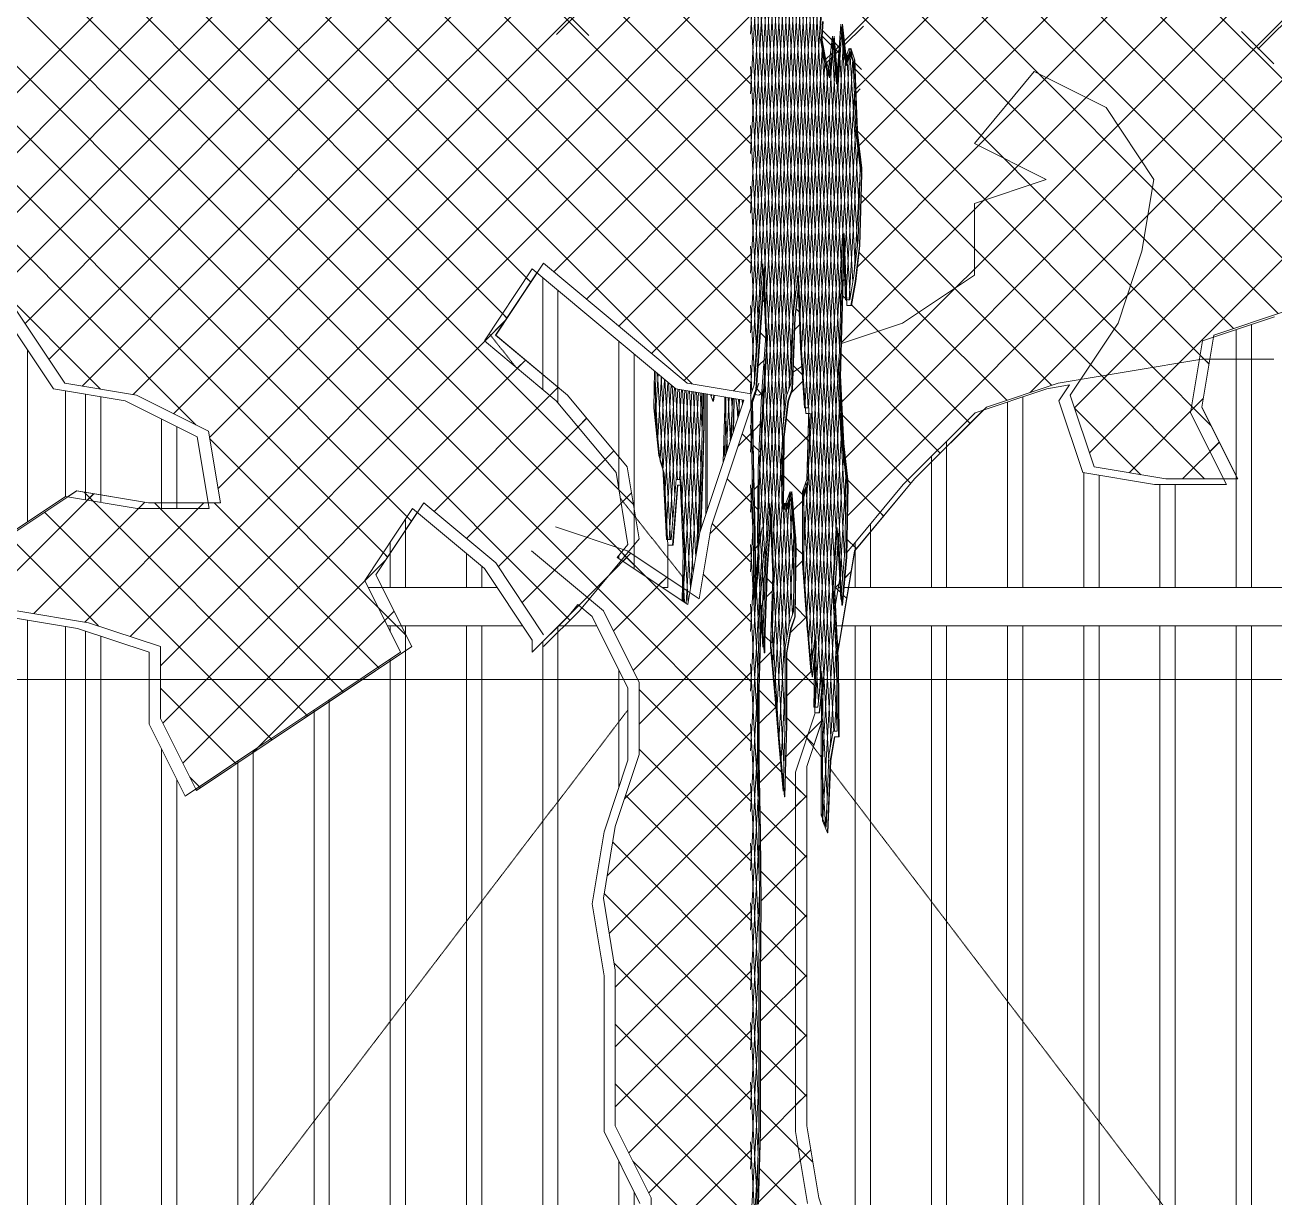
# Model space of a CAD drawing. Header units: millimetres. Extents: x -35517 to 139323, y -3702 to 5999.
# Drawn here: x 3811 to 5450, y 1345 to 2884 of the extents above; entities that cross this region are included whole.
import ezdxf

# ---------------------------------------------------------------- set-up
doc = ezdxf.new("R2010")
doc.units = ezdxf.units.MM
doc.linetypes.add('Detail Dash', pattern=[1.1, 0.55, -0.55])
for name, color, linetype, lineweight in [('A-DOOR', 31, 'Continuous', 5), ('G-ANNO-TEXT', 231, 'Continuous', 5), ('G-IMPT', 8, 'Continuous', 5), ('L-PLNT', 71, 'Continuous', 5)]:
    doc.layers.add(name, color=color, linetype=linetype, lineweight=lineweight)

# ---------------------------------------------------------------- blocks, each defined once
blk = doc.blocks.new('M_Double- GM Steel Gate - 1830 x 2083mm-1067784-GENERAL NORTH ELEVATION')
at = {"layer": 'A-DOOR'}
for p, q in [((4490.4, 2551.9), (4490.4, 2405.1)), ((4510.4, 2387.6), (4510.4, 2535.2)), ((5400.4, 2483.8), (5400.4, 2145)), ((5420.4, 2145), (5420.4, 2490.5)), ((4590.4, 2468.5), (4590.4, 2273.1)), ((3814.4, 2457.2), (3814.4, 2231.4)), ((4610.4, 2170.1), (4610.4, 2451.8)), ((3864.4, 2403.5), (3864.4, 2264.5)), ((3890.4, 2399.1), (3890.4, 2260.2)), ((3910.4, 2256.9), (3910.4, 2395.8)), ((4704.4, 2399.6), (4704.4, 2241.1)), ((4706.4, 2247.1), (4706.4, 2399.3)), ((5120.4, 2145), (5120.4, 2395.6)), ((5100.4, 2388.9), (5100.4, 2145)), ((3990.4, 2366.5), (3990.4, 2248.9)), ((4010.4, 2248.9), (4010.4, 2356.5)), ((5020.4, 2145), (5020.4, 2337.3)), ((5000.4, 2317.2), (5000.4, 2145)), ((5200.4, 2295.8), (5200.4, 2145)), ((5220.4, 2145), (5220.4, 2292.5)), ((5300.4, 2280.3), (5300.4, 2145)), ((5320.4, 2145), (5320.4, 2280.3)), ((4310.4, 2145), (4310.4, 2235.1)), ((4920.4, 2145), (4920.4, 2228.5)), ((4290.4, 2205.1), (4290.4, 2145)), ((4654.4, 2145), (4654.4, 2200.9)), ((4900.4, 2204.5), (4900.4, 2145)), ((4390.4, 2189.8), (4390.4, 2145)), ((4590.4, 2187.4), (4590.4, 2183.4)), ((4410.4, 2145), (4410.4, 2173.1)), ((4430.7, 2145), (4261.5, 2145)), ((4654.4, 2145), (4648, 2145)), ((4882, 2145), (4878.2, 2145)), ((5546.4, 2145), (4885.8, 2145)), ((4675.2, 2128.1), (4673.3, 2128.1)), ((3814.4, 2102.5), (3814.4, 920)), ((3864.4, 2094.2), (3864.4, 970)), ((3890.4, 2088.1), (3890.4, 970)), ((4286.5, 2095), (4464, 2095)), ((4290.4, 2095), (4290.4, 2087.1)), ((4310.4, 970), (4310.4, 2095)), ((4390.4, 2095), (4390.4, 970)), ((4410.4, 970), (4410.4, 2095)), ((4510.4, 970), (4510.4, 2094)), ((4511.5, 2095), (4561.4, 2095)), ((4875.9, 2095), (5546.4, 2095)), ((4900.4, 2095), (4900.4, 970)), ((4920.4, 970), (4920.4, 2095)), ((5000.4, 2095), (5000.4, 970)), ((5020.4, 970), (5020.4, 2095)), ((5100.4, 2095), (5100.4, 970)), ((5120.4, 970), (5120.4, 2095)), ((5200.4, 2095), (5200.4, 970)), ((5220.4, 970), (5220.4, 2095)), ((5300.4, 2095), (5300.4, 970)), ((5320.4, 970), (5320.4, 2095)), ((5400.4, 2095), (5400.4, 970)), ((5420.4, 970), (5420.4, 2095)), ((3910.4, 970), (3910.4, 2081.4)), ((4490.4, 2073.9), (4490.4, 970)), ((4290.4, 2051.2), (4290.4, 970)), ((4590.4, 2036.8), (4590.4, 1882.9)), ((4190.4, 1984.4), (4190.4, 970)), ((4210.4, 970), (4210.4, 1997.8)), ((3990.4, 1933), (3990.4, 970)), ((4090.4, 1917.7), (4090.4, 970)), ((4110.4, 970), (4110.4, 1931)), ((4010.4, 970), (4010.4, 1893)), ((4590.4, 1392), (4590.4, 970)), ((4610.4, 970), (4610.4, 1352))]:
    blk.add_line(p, q, dxfattribs=at)
at = {"layer": 'A-DOOR', "linetype": 'Detail Dash'}
for p, q in [((4420.2, 2478.5), (4455.1, 2434.6)), ((4592.3, 2262.3), (4675.7, 2157.3)), ((4602.3, 1984.8), (3790.4, 920)), ((4857.6, 1920.5), (4837, 1947.4)), ((5620.4, 920), (4867.9, 1906.9))]:
    blk.add_line(p, q, dxfattribs=at)
blk = doc.blocks.new('SVA_Shades of Green Tree - Australian_Tree_based_on_Leopard_Tree_2901-V131-GENERAL NORTH ELEVATION')
at = {"layer": 'G-IMPT'}
for p, q in [((3886, 2802), (4355.2, 3272)), ((4814.6, 2801.2), (4787.3, 3271.1)), ((3943.5, 2781.2), (4387.9, 3226.3)), ((4811.2, 2780.3), (4785.5, 3225.4)), ((4408, 2691.4), (3893.3, 3206.9)), ((4784.3, 2690.5), (4814.1, 3206.1)), ((4885.6, 2862.1), (5204.8, 3181.8)), ((4240.6, 2780.6), (3852.3, 3169.6)), ((4473, 2704.7), (4002.9, 3175.6)), ((4763.8, 2648.7), (4236.2, 3177.1)), ((4763, 2636.5), (4794.3, 3176.3)), ((4780.5, 2703.8), (4807.8, 3174.7)), ((4794, 2779.7), (4816.5, 3168.7)), ((5672.1, 2601.5), (5100.6, 3174)), ((3872, 2866.3), (4159.7, 3154.6)), ((4663.3, 2670.9), (4175.7, 3159.3)), ((4769.5, 2670), (4797.8, 3158.5)), ((4815.4, 2865.5), (4798.7, 3153.8)), ((5672.1, 2523.1), (5033.9, 3162.3)), ((4145.5, 2797.4), (3811.3, 3132.2)), ((4601.7, 2654.2), (4115.2, 3141.5)), ((4285.2, 2652.9), (4763.8, 3132.2)), ((4778.4, 2870.4), (4763, 3137.3)), ((4791.4, 2652), (4763.1, 3141.5)), ((4773.1, 2653.3), (4801.3, 3140.6)), ((4799.5, 2796.5), (4818.9, 3131.4)), ((4901.4, 2799.5), (5247.8, 3146.5)), ((4908.2, 2649.5), (5389.2, 3131.3)), ((5672.1, 2444.6), (4980.8, 3137.2)), ((5151.3, 2814.5), (5472, 3135.8)), ((5203.5, 2788.4), (5550.3, 3135.8)), ((5245.3, 2751.8), (5628.6, 3135.8)), ((4035.3, 2794.7), (4354.8, 3114.7)), ((4508.7, 2871.3), (4763.8, 3126.7)), ((4065.5, 2799.1), (3759.6, 3105.6)), ((4805.9, 2793.8), (4787.4, 3113.8)), ((4804.2, 2798.3), (4821.9, 3104.8)), ((4905.1, 2724.8), (5290.9, 3111.3)), ((5276.6, 2704.8), (5672.1, 3101)), ((5634, 2404.4), (4951.4, 3088.1)), ((4318.4, 2232.1), (3479.8, 3072.1)), ((4526.2, 2102.3), (3558.1, 3072.1)), ((3880.4, 2827.7), (3636.4, 3072.1)), ((4120.7, 2801.8), (4384.9, 3066.4)), ((4777.4, 2101.5), (4833.6, 3071.3)), ((4801, 2800.9), (4785.6, 3065.6)), ((4789.5, 2231.3), (4838.1, 3071.3)), ((4814.9, 2826.8), (4829, 3071.3)), ((4883.7, 2155.6), (4830.7, 3071.3)), ((4886.5, 2186.9), (4835.3, 3071.3)), ((5141.4, 2819.5), (4882.3, 3078.9)), ((4316.2, 2605.5), (4763.8, 3053.8)), ((4789.6, 2604.7), (4763, 3064.3)), ((4852.1, 2622.7), (4826.7, 3062.6)), ((4827.4, 2808), (4841.4, 3049.1)), ((4887.9, 2240.9), (4840.6, 3057.2)), ((4313.2, 2759.3), (4595.9, 3042.5)), ((4763, 2871.7), (4773, 3043.8)), ((4789.8, 2758.4), (4773.4, 3041.7)), ((4833.2, 2871.5), (4823.7, 3035.6)), ((4187.3, 2790), (4420.5, 3023.7)), ((4763.8, 2805.6), (4542.1, 3027.6)), ((4763, 2793.3), (4776.5, 3026.7)), ((4797.1, 2789.2), (4783.6, 3022.8)), ((4835.3, 2865.9), (4844.2, 3019.4)), ((5284.8, 2634.6), (5672.1, 3022.6)), ((4253.8, 2778.3), (4487.5, 3012.4)), ((4763.8, 2727.1), (4480.9, 3010.5)), ((4763, 2714.9), (4780.1, 3009.7)), ((4793.2, 2777.4), (4779.7, 3011.5)), ((4830.4, 2841), (4820.7, 3008.5)), ((5101.2, 2781.3), (4873.7, 3009.1)), ((4779.1, 2708.6), (4763, 2985.9)), ((4838.1, 2835.4), (4847, 2989.8)), ((4498.3, 2709.4), (4763.8, 2975.4)), ((4827.7, 2810.5), (4817.8, 2981.4)), ((4840.1, 2791.5), (4849.9, 2960.1)), ((5428.8, 2851.8), (5532, 2955.1)), ((4551.1, 2869.6), (4477.2, 2943.7)), ((4776, 2868.8), (4780.3, 2942.9)), ((5065.6, 2738.5), (4862.3, 2942.1)), ((5257.6, 2528.9), (5672.1, 2944.1)), ((3997.2, 2789.1), (3858.5, 2928.1)), ((4808.1, 2788.2), (4816.2, 2927.2)), ((4824.9, 2780), (4816.2, 2929.8)), ((4840.9, 2726.1), (4852.7, 2930.5)), ((4777.7, 2654.2), (4763, 2907.5)), ((4522.3, 2655.1), (4763.8, 2896.9)), ((4841.8, 2664.3), (4855.5, 2900.8)), ((4840.7, 2742.7), (4833.2, 2871.5)), ((4853.4, 2394.6), (4881.7, 2882.6)), ((4871.4, 2854.6), (4857, 2869)), ((4872.6, 2861.4), (4857.5, 2876.4)), ((4900.6, 2570), (4883.3, 2868.6)), ((4883.6, 2877.1), (4883.9, 2882.6)), ((4886.3, 2855.8), (4885.5, 2868.6)), ((4886.1, 2857.2), (4911.2, 2882.2)), ((5449.6, 2832.4), (5407.2, 2874.9)), ((3749.7, 2743.9), (3872, 2866.3)), ((4822.5, 2743.1), (4815.4, 2865.5)), ((4822.9, 2652.1), (4835.3, 2865.9)), ((4856.1, 2597.1), (4871.3, 2860)), ((4856.6, 2369.9), (4884.7, 2856.5)), ((4879.7, 2460.8), (4857, 2852.2)), ((4859.8, 2842.2), (4859.2, 2852.2)), ((4889.7, 2522.8), (4870, 2863.8)), ((4872.3, 2861.4), (4872.2, 2863.8)), ((4881.4, 2852.5), (4872.9, 2861)), ((4873.3, 2856.4), (4873.5, 2860)), ((4880.9, 2845.1), (4873.7, 2852.3)), ((4873.8, 2850.3), (4881.8, 2858.3)), ((4874.3, 2845.3), (4881.4, 2852.4)), ((4897.4, 2546.4), (4879.5, 2856.1)), ((4886.7, 2852.2), (4886.9, 2856.5)), ((5231.5, 2424.3), (5672.1, 2865.7)), ((4842.8, 2627.3), (4830.4, 2841)), ((4843.2, 2610.6), (4857.2, 2851.3)), ((4859.1, 2846.3), (4859.4, 2851.3)), ((4860.7, 2837.2), (4870.5, 2847)), ((4862.4, 2833.4), (4869.8, 2840.8)), ((4863.7, 2414.2), (4888.4, 2841.5)), ((4866.1, 2377.6), (4893.4, 2850.1)), ((4882.7, 2565.4), (4867, 2837.7)), ((4869.2, 2836.3), (4869.2, 2837.7)), ((4884.3, 2614.3), (4897.3, 2838.9)), ((4892.5, 2841.4), (4887.4, 2846.5)), ((4890.5, 2835.5), (4888.4, 2837.6)), ((4903.7, 2596.1), (4889.3, 2844)), ((4890.2, 2834.8), (4890.6, 2841.5)), ((4891.8, 2839.2), (4891.5, 2844)), ((4905.5, 2643.1), (4893.5, 2849.9)), ((4895.3, 2844), (4895.7, 2850.1)), ((4896.2, 2841.5), (4895.7, 2849.9)), ((4908.7, 2825.2), (4898.2, 2835.7)), ((4899.2, 2833.4), (4899.6, 2838.9)), ((3929, 2779), (3880.4, 2827.7)), ((4773.2, 2652.7), (4763, 2829.1)), ((4812.1, 2778.2), (4814.9, 2826.8)), ((4823.3, 2580.2), (4838.1, 2835.4)), ((4845.4, 2568.5), (4860.7, 2834.1)), ((4853.4, 2472.2), (4874, 2828.7)), ((4853.8, 2635.8), (4864.6, 2822.9)), ((4862.6, 2828.1), (4862.9, 2834.1)), ((4881.2, 2513.1), (4863, 2827.6)), ((4865.7, 2819.1), (4865.2, 2827.6)), ((4866.5, 2816.9), (4866.8, 2822.9)), ((4876, 2825), (4876.3, 2828.7)), ((4894, 2526.8), (4877, 2820.4)), ((5071.4, 2654.3), (4900.4, 2825.6)), ((5290.7, 2669.9), (5141.4, 2819.5)), ((4599.1, 2653.5), (4763.8, 2818.5)), ((4822.6, 2724.1), (4827.4, 2808)), ((4876.9, 1960.1), (4827.7, 2810.5)), ((5062.3, 2725.4), (5151.3, 2814.5)), ((3742.1, 2657.8), (3886, 2802)), ((3766.1, 2525), (4035.3, 2794.7)), ((3811.2, 2491.7), (4120.7, 2801.8)), ((3842.5, 2444.7), (4187.3, 2790)), ((4598.6, 2186.8), (3997.2, 2789.1)), ((4609.7, 2254.1), (4065.5, 2799.1)), ((4286.1, 2656.6), (4145.5, 2797.4)), ((4772.6, 2253.2), (4804.2, 2798.3)), ((4773.2, 2185.9), (4808.1, 2788.2)), ((4791.4, 2655.7), (4799.5, 2796.5)), ((4817.1, 2443.8), (4797.1, 2789.2)), ((4818.9, 2490.9), (4801, 2800.9)), ((4821.5, 2524.2), (4805.9, 2793.8)), ((4822.9, 2656.9), (4814.6, 2801.2)), ((4825.5, 2540.2), (4840.1, 2791.5)), ((4886.2, 2567.2), (4899.5, 2796.9)), ((4901.6, 2794.2), (4907.1, 2799.7)), ((4901.6, 2795.1), (4901.7, 2796.9)), ((5114.5, 2699.2), (5203.5, 2788.4)), ((5325.5, 2440), (5672.1, 2787.3)), ((3734.4, 2571.7), (3943.5, 2781.2)), ((3885.9, 2409.7), (4253.8, 2778.3)), ((4563, 2144), (3929, 2779)), ((4302.2, 2718.9), (4240.6, 2780.6)), ((4775.3, 2143.1), (4812.1, 2778.2)), ((4790.4, 2718.1), (4794, 2779.7)), ((4814.6, 2408.9), (4793.2, 2777.4)), ((4823.4, 2570.8), (4811.2, 2780.3)), ((4872.6, 1956.6), (4824.9, 2780)), ((5279.5, 2602.7), (5101.2, 2781.3)), ((3953, 2398.5), (4313.2, 2759.3)), ((4810.7, 2397.7), (4789.8, 2758.4)), ((4708.6, 2684.8), (4763.8, 2740.1)), ((4766.8, 2684), (4762.9, 2751.5)), ((4868.9, 1941.7), (4822.5, 2743.1)), ((4849, 2598), (4840.7, 2742.7)), ((4888.1, 2522.8), (4901.3, 2749.8)), ((4903.4, 2748.1), (4903.5, 2749.8)), ((5056.9, 2590.3), (4903.5, 2744)), ((5056.9, 2563.2), (5245.3, 2751.8)), ((5095.1, 2709), (5065.6, 2738.5)), ((4287, 2185.1), (3748, 2725)), ((4791.3, 2184.3), (4822.6, 2724.1)), ((4827.4, 2493.1), (4840.9, 2726.1)), ((4903.4, 2566.3), (5062.3, 2725.4)), ((4064.3, 2274.8), (4498.3, 2709.4)), ((4378.1, 2642.9), (4302.2, 2718.9)), ((4522.2, 2655.3), (4473, 2704.7)), ((4804.2, 2273.9), (4779.1, 2708.6)), ((4786, 2642), (4790.4, 2718.1)), ((4887, 2314.6), (5276.6, 2704.8)), ((4892.7, 2522.8), (4904.1, 2720.6)), ((4906.1, 2716.4), (4906.3, 2720.6)), ((5130.1, 2673.9), (5095.1, 2709)), ((4686.4, 2412.5), (4408, 2691.4)), ((4768.1, 2411.6), (4784.3, 2690.5)), ((4777.7, 2654.5), (4780.5, 2703.8)), ((4899.2, 2558.1), (4906.8, 2688.1)), ((4907, 2695.4), (4906.9, 2696.4)), ((4909.2, 2695.4), (4909.1, 2696.4)), ((5068.7, 2653.4), (5114.5, 2699.2)), ((4547.8, 2523.8), (4708.6, 2684.8)), ((4765.7, 2625.6), (4763, 2672.2)), ((4776.2, 2522.9), (4766.8, 2684)), ((5261.9, 2541.8), (5130.1, 2673.9)), ((4334.5, 2608.1), (4286.1, 2656.6)), ((4538.3, 2639.2), (4522.2, 2655.3)), ((4763.8, 2570.3), (4663.3, 2670.9)), ((4728.6, 2626.4), (4763.8, 2661.7)), ((4763, 2558), (4769.5, 2670)), ((4788.6, 2607.3), (4791.4, 2655.7)), ((4838.9, 2381.2), (4822.9, 2656.9)), ((4829.4, 2449.4), (4841.8, 2664.3)), ((5031.1, 2537.8), (4908.5, 2660.6)), ((5455.6, 2504.7), (5290.7, 2669.9)), ((4035.3, 2358.9), (3741.6, 2653)), ((3949, 2080.8), (4522.3, 2655.1)), ((4006.2, 2373.4), (4285.2, 2652.9)), ((4474.9, 2545.9), (4378.1, 2642.9)), ((4505.1, 2559.4), (4599.1, 2653.5)), ((4763.8, 2413.4), (4538.3, 2639.2)), ((4763.8, 2491.8), (4601.7, 2654.2)), ((4763, 2479.6), (4773.1, 2653.3)), ((4778.7, 2558.6), (4773.2, 2652.7)), ((4776.7, 2638.4), (4777.7, 2654.5)), ((4810.9, 2080), (4777.7, 2654.2)), ((4780.4, 2545.1), (4786, 2642)), ((4807.6, 2372.6), (4791.4, 2652)), ((4805.9, 2358), (4822.9, 2652.1)), ((4977.1, 2561.6), (5056.9, 2641.6)), ((5056.9, 2641.6), (5068.7, 2653.4)), ((5240.5, 2484.8), (5071.4, 2654.3)), ((4590.5, 2488.1), (4728.6, 2626.4)), ((4763, 2401.2), (4776.7, 2638.4)), ((4773.7, 2487.3), (4765.7, 2625.6)), ((4839, 2381.2), (4853.8, 2635.8)), ((4845.9, 2573.2), (4842.8, 2627.3)), ((4855.9, 2557.3), (4852.1, 2622.7)), ((4890.3, 2239.4), (5284.8, 2634.6)), ((4443.6, 2498.9), (4334.5, 2608.1)), ((4782.2, 2498), (4788.6, 2607.3)), ((4831.8, 2413.8), (4843.2, 2610.6)), ((4868.5, 2341), (4883.9, 2607.5)), ((4053.1, 2342), (4316.2, 2605.5)), ((4771.2, 2451.7), (4763, 2593.4)), ((4804.9, 2341.1), (4789.6, 2604.7)), ((4831.6, 2173.9), (4856.1, 2597.1)), ((4854.2, 2508.9), (4849, 2598)), ((5209.2, 2437.8), (5056.9, 2590.3)), ((5396.9, 2485.1), (5279.5, 2602.7)), ((3910.2, 2405.7), (3735.2, 2581)), ((4633.3, 2452.5), (4763.8, 2583.2)), ((4813.2, 2404.8), (4823.3, 2580.2)), ((4919.4, 2571.3), (4905.6, 2585.1)), ((4824.5, 2550.3), (4823.4, 2570.8)), ((4834.5, 2381.2), (4845.4, 2568.5)), ((4853.3, 2446.8), (4845.9, 2573.2)), ((4868.1, 2346.5), (4855.9, 2557.3)), ((4882.4, 2466.8), (4977.1, 2561.6)), ((4984.1, 2506.4), (4919.4, 2571.3)), ((5032.7, 2538.9), (5056.9, 2563.2)), ((4474.8, 2545.9), (4468.9, 2551.8)), ((4884.8, 2547.6), (4888.1, 2550.9)), ((5358.6, 2445), (5261.9, 2541.8)), ((4882.7, 2388.6), (5032.7, 2538.9)), ((4889.2, 2523.1), (4884.2, 2528.1)), ((5158.1, 2410.6), (5031.1, 2537.8)), ((5130.2, 2401.3), (5257.6, 2528.9)), ((4768.7, 2416), (4763, 2515.3)), ((4778.8, 2519.9), (4782.5, 2523.6)), ((4827.9, 2506.1), (4823.2, 2510.8)), ((4834.3, 2381.2), (4826.4, 2519.2)), ((4861.7, 2380.1), (4854.2, 2508.9)), ((4930.7, 2481.5), (4895.8, 2516.4)), ((3988.9, 2042.3), (4441.4, 2495.6)), ((4414.3, 2468.6), (4441.3, 2495.6)), ((4443.5, 2498.9), (4437.6, 2504.7)), ((4676, 2416.9), (4763.8, 2504.8)), ((4808.6, 2041.5), (4782.3, 2494.8)), ((4821.3, 2484), (4828.7, 2491.4)), ((5099.3, 2391), (4984.1, 2506.4)), ((4784.6, 2471), (4776, 2479.6)), ((5051.3, 2360.7), (4930.7, 2481.5)), ((5291, 2434.3), (5240.5, 2484.8)), ((4834.1, 2138.2), (4853.4, 2472.2)), ((3992, 1967), (4467.9, 2443.7)), ((4457.1, 2433), (4467.8, 2443.7)), ((4772.9, 2435.6), (4783.1, 2445.8)), ((4808.4, 1966.1), (4780.8, 2442.9)), ((4858.7, 2352.8), (4853.3, 2446.8)), ((4870.8, 2301.8), (4879.4, 2450.6)), ((5012.1, 2321.5), (4882, 2451.9)), ((5358.5, 2445), (5353.1, 2450.3)), ((5364.7, 2438.8), (5358.5, 2445)), ((5364.8, 2438.8), (5358.6, 2445)), ((4637.3, 2426.2), (4637.4, 2429.3)), ((4648.1, 2303), (4641, 2426.3)), ((4740.8, 2403.4), (4763.8, 2426.4)), ((4765, 2402.5), (4763, 2436.9)), ((4831.4, 2436), (4819.1, 2427.8)), ((4824.3, 2431.2), (4819.4, 2436.1)), ((4831.3, 2424.2), (4824.3, 2431.2)), ((5207.8, 2322.1), (5325.5, 2440)), ((5223.9, 2423.1), (5209.2, 2437.8)), ((5367.6, 2357.6), (5291, 2434.3)), ((4642.6, 2320.4), (4637.1, 2415.5)), ((4638.2, 2363.6), (4641.8, 2425.6)), ((4641.1, 2335.1), (4646.1, 2422)), ((4644.4, 2313.7), (4650.4, 2418.4)), ((4658.1, 2208.2), (4645.7, 2422.3)), ((4648.3, 2302.3), (4654.8, 2414.8)), ((4650.3, 2259.5), (4659.1, 2411.2)), ((4661.2, 2233.5), (4650.5, 2418.4)), ((4663.9, 2266.2), (4655.3, 2414.4)), ((4667.2, 2286.9), (4660.1, 2410.4)), ((4765.7, 2388), (4774.2, 2413.5)), ((4816.7, 2401), (4832.7, 2417)), ((4861.4, 2375.3), (4863.7, 2414.2)), ((5188.2, 2380.9), (5231.5, 2424.3)), ((5359, 2287.7), (5223.9, 2423.1)), ((4347.9, 2245.1), (4510.6, 2408.1)), ((4499.8, 2397.3), (4510.5, 2408.1)), ((4652.4, 2216.8), (4663.4, 2407.6)), ((4656.4, 2208.2), (4667.9, 2405.7)), ((4681.1, 2124.8), (4664.8, 2406.4)), ((4665.5, 2286), (4672.4, 2404.9)), ((4684.5, 2145), (4669.4, 2405.4)), ((4670.1, 2286.9), (4676.9, 2404.2)), ((4672.5, 2249.6), (4681.4, 2403.4)), ((4687.9, 2165.2), (4674, 2404.7)), ((4674.3, 2202.6), (4685.9, 2402.7)), ((4674.5, 2127.3), (4690.4, 2401.9)), ((4691.3, 2185.5), (4678.6, 2403.9)), ((4678.8, 2124.4), (4694.9, 2401.2)), ((4694.4, 2208.9), (4683.2, 2403.1)), ((4684.6, 2145.5), (4699.4, 2400.4)), ((4696.5, 2251.7), (4687.8, 2402.4)), ((4698.3, 2299.6), (4692.4, 2401.6)), ((4699.8, 2351.9), (4697, 2400.8)), ((4728.6, 2356.7), (4730.9, 2395.2)), ((4731.1, 2321.2), (4735.3, 2394.4)), ((4736.9, 2338.5), (4733.6, 2394.7)), ((4739, 2380.1), (4738.2, 2393.9)), ((4738.3, 2342.8), (4739.3, 2393.8)), ((4777.3, 2399.9), (4770.9, 2406.3)), ((4779.8, 2397.4), (4777.3, 2399.9)), ((4787.8, 2244.2), (4778.3, 2407.2)), ((4836.5, 2102.6), (4853.4, 2394.6)), ((5259.8, 2295.8), (5357.2, 2393.4)), ((5341, 2377.2), (5357.1, 2393.4)), ((4733, 2326.9), (4729.2, 2392.6)), ((4736.6, 2337.7), (4739, 2379.3)), ((4744.2, 2390.2), (4744.3, 2392.9)), ((4748.5, 2373.4), (4747.4, 2392.4)), ((4747.6, 2370.7), (4748.8, 2392.2)), ((4752.4, 2385), (4752, 2391.7)), ((4753.1, 2387.2), (4753.3, 2391.4)), ((4847.2, 2050.9), (4866.1, 2377.6)), ((4873.5, 2175.1), (4861.7, 2380.1)), ((4872.8, 2259), (4880.5, 2391.7)), ((4882.6, 2389.4), (4882.7, 2391.7)), ((5275.2, 2293.2), (5188.5, 2380.2)), ((5367.5, 2357.6), (5341.9, 2383.1)), ((4390.6, 2209.4), (4548.3, 2367.3)), ((4536.8, 2356), (4548.1, 2367.3)), ((4766.4, 2350.6), (4777.9, 2362.1)), ((4785.3, 2208.6), (4776.2, 2366.5)), ((4840.1, 2336.9), (4810.1, 2367)), ((4839.2, 2070.7), (4856.6, 2369.9)), ((4865.7, 1917.9), (4839.3, 2373.2)), ((4859.7, 2345.1), (4861.4, 2375.3)), ((4973.5, 2281.8), (4883.5, 2371.9)), ((5051.2, 2360.7), (5047.5, 2364.4)), ((4746.7, 2330.8), (4763.8, 2347.9)), ((4763.8, 2335), (4752, 2346.8)), ((4764.6, 2330), (4763, 2358.5)), ((4763, 2322.7), (4764.3, 2345.9)), ((4807, 2312.8), (4840.4, 2346.2)), ((4842, 2039.3), (4859.7, 2345.1)), ((4875.2, 2067), (4858.7, 2352.8)), ((4871, 2296.9), (4868.1, 2346.5)), ((4874.9, 2216.2), (4882.6, 2348.9)), ((4884.7, 2346.7), (4884.8, 2348.9)), ((4311.3, 2082.3), (4053.3, 2340.7)), ((4729.2, 2315.3), (4728, 2335.2)), ((4776, 2322.7), (4766.8, 2332)), ((4789.9, 2081.5), (4804.9, 2339.9)), ((4848.1, 1988.1), (4868.5, 2341)), ((5330, 2287.7), (5378.3, 2336.1)), ((5365.9, 2323.8), (5378.2, 2336.1)), ((4432.1, 2172.5), (4583.8, 2324.6)), ((4572.4, 2313.2), (4583.7, 2324.6)), ((4782.9, 2171.7), (4774.1, 2323.7)), ((4855.2, 2020.8), (4837.8, 2321)), ((4878.3, 2196), (4885.3, 2317)), ((4887.3, 2312.8), (4887.5, 2317)), ((5012, 2321.5), (5008.3, 2325.1)), ((4691.6, 2187.3), (4698.5, 2306.7)), ((4853.8, 2008.6), (4870.8, 2301.8)), ((4876, 2210.7), (4871, 2296.9)), ((4653.6, 2208.2), (4648.8, 2291.6)), ((4763.8, 2256.6), (4732.4, 2288)), ((4763, 2244.3), (4765.5, 2287.1)), ((4766.8, 2214.6), (4763, 2280.1)), ((4767.9, 2273.7), (4774.6, 2280.4)), ((4833.5, 2265.2), (4806.8, 2291.9)), ((4847.3, 2078.6), (4835.5, 2283)), ((4838, 2278.2), (4837.7, 2283)), ((4880.3, 2153.3), (4888.3, 2290.9)), ((4890.3, 2286.6), (4890.5, 2290.9)), ((4937.9, 2239), (4890.3, 2286.7)), ((4973.3, 2281.8), (4969.2, 2285.9)), ((3792.9, 2159.7), (3901.3, 2268.3)), ((3900.4, 2258.6), (3888.6, 2270.4)), ((4182.2, 1976.4), (3888.7, 2270.4)), ((3892.7, 2259.8), (3901.1, 2268.3)), ((4463.4, 2125.5), (4607.1, 2269.4)), ((4609.5, 2254.1), (4590.4, 2273.2)), ((4593.3, 2255.8), (4607, 2269.4)), ((4709.8, 2215.5), (4763.8, 2269.5)), ((4781.1, 2124.6), (4772.7, 2268.6)), ((4797.4, 1975.6), (4814.4, 2269.5)), ((4820, 2158.9), (4813.7, 2267.4)), ((4816.2, 2262.6), (4815.9, 2267.4)), ((4816.2, 2262.8), (4816.6, 2269.5)), ((4831.4, 2248.8), (4832.9, 2275.6)), ((4844.3, 2052.4), (4831.6, 2271.8)), ((4834.1, 2267), (4833.8, 2271.8)), ((4834.8, 2268.9), (4835.1, 2275.6)), ((3822.6, 2111), (3968.4, 2257.1)), ((3889.7, 2099.8), (4045.9, 2256.3)), ((3960.1, 2248.9), (3968.3, 2257.1)), ((3988.3, 2248.9), (3981, 2256.3)), ((4229.2, 2007.8), (3981.1, 2256.3)), ((4038.4, 2248.9), (4045.8, 2256.3)), ((4276.1, 2039.1), (4059.4, 2256.3)), ((4774.2, 2246.1), (4768.3, 2252)), ((4791.9, 2038.3), (4804.5, 2255.4)), ((4794.7, 2006.9), (4809.1, 2255.4)), ((4814.4, 2099), (4805.3, 2255.4)), ((4806.4, 2249.7), (4806.7, 2255.4)), ((4807.9, 2248), (4807.5, 2255.4)), ((4818.2, 2110.2), (4809.8, 2256.2)), ((4810.8, 2248), (4811.3, 2255.4)), ((4812.3, 2251.4), (4812, 2256.2)), ((4818.8, 2246.2), (4833, 2260.4)), ((4856.3, 1973.1), (4872.8, 2259)), ((4135.2, 1945.1), (3836.8, 2243.9)), ((4318.2, 2232.1), (4312.4, 2238)), ((4763.2, 2178.7), (4712.8, 2229.2)), ((4790.9, 2229.4), (4789.7, 2230.6)), ((4800.1, 1944.2), (4817.4, 2243.1)), ((4819.4, 2239.4), (4819.6, 2243.1)), ((4937.7, 2239), (4933.1, 2243.7)), ((4763, 2165.9), (4766.6, 2228.3)), ((4769, 2216.6), (4768.9, 2224)), ((4788.7, 2216), (4791.3, 2218.6)), ((4856, 1889.3), (4874.9, 2216.2)), ((3907.5, 2094.7), (3789.9, 2212.5)), ((4772.6, 2035.4), (4763, 2201.6)), ((4769.2, 2196.5), (4773.8, 2201.1)), ((4813.3, 2093.9), (4820.1, 2211.7)), ((4822.1, 2208.1), (4822.4, 2211.7)), ((4833, 2187.2), (4822.7, 2197.5)), ((4837.6, 2089), (4831.4, 2197.1)), ((4902.3, 2196.3), (4889.7, 2208.8)), ((4902.1, 2196.3), (4897.5, 2200.9)), ((4018.1, 1914.7), (4285.1, 2182.1)), ((4257, 2154.1), (4284.9, 2182.1)), ((4286.9, 2185.1), (4281, 2191)), ((4577, 2160.8), (4606.2, 2190.2)), ((4598.4, 2186.8), (4593.8, 2191.4)), ((4595.8, 2179.8), (4606.1, 2190.2)), ((4624.4, 2160.8), (4598.4, 2186.8)), ((4763.8, 2021.3), (4598.6, 2186.8)), ((4609.2, 2036.3), (4763.8, 2191.1)), ((4763, 2009), (4773.2, 2185.9)), ((4774.5, 2160), (4772.8, 2189.3)), ((4806.9, 1913.9), (4791.4, 2181.3)), ((4822.5, 2171.5), (4833, 2182)), ((4676.5, 2126), (4674.2, 2166.8)), ((4773.2, 2168.6), (4769.4, 2172.4)), ((4886.9, 2157.7), (4895.2, 2166)), ((4886.9, 2157.6), (4895.3, 2166)), ((4491.5, 2075.2), (4577, 2160.8)), ((4583.1, 2088.5), (4653.2, 2158.8)), ((4642.8, 2148.5), (4653.1, 2158.8)), ((4763.8, 2099.7), (4701, 2162.6)), ((4763, 2087.5), (4767.3, 2161.7)), ((4774.1, 2087.7), (4770.1, 2157.9)), ((4779.4, 2074.4), (4774.5, 2160)), ((4793.6, 2148.2), (4784.9, 2156.9)), ((4874.3, 2144.9), (4881.6, 2152.3)), ((4879, 2149.8), (4881.6, 2152.4)), ((4763.8, 1942.8), (4563, 2144)), ((4763, 1930.6), (4775.3, 2143.1)), ((4784, 2132.9), (4793.5, 2142.4)), ((4882.3, 2137.8), (4874.3, 2145.8)), ((4882.3, 2137.7), (4877.8, 2142.2)), ((4889.4, 2130.7), (4884.9, 2135.2)), ((4889.3, 2130.7), (4884.9, 2135.1)), ((4311.2, 2082.3), (4274.5, 2119.1)), ((4525.6, 2109.5), (4537.9, 2121.8)), ((4772.2, 1964.9), (4763, 2123.2)), ((4818.9, 2112.1), (4819.6, 2124.5)), ((4837.5, 2104.3), (4822, 2119.8)), ((4109.6, 1928), (4295.5, 2114.1)), ((4283.1, 2101.9), (4295.3, 2114.1)), ((4526.1, 2102.3), (4522.5, 2106)), ((4617.1, 1965.8), (4763.8, 2112.7)), ((4801.6, 1927.2), (4790.8, 2113.3)), ((4815.6, 2086.1), (4837.3, 2107.8)), ((4857.8, 1842.1), (4873.2, 2108.8)), ((4875.3, 2106.6), (4875.4, 2108.8)), ((4779.6, 2083.8), (4776.7, 2086.8)), ((4877.5, 2067), (4876, 2091.8)), ((4791.4, 2072), (4782, 2081.4)), ((4852.2, 1994.7), (4847.6, 2073.7)), ((4867.7, 1935), (4875.3, 2066)), ((4877.1, 2069.5), (4879.5, 2071.9)), ((4877.1, 2069.3), (4879.6, 2071.9)), ((4877.4, 2063.8), (4877.5, 2066)), ((4775.5, 2045.9), (4791.1, 2061.6)), ((4848.2, 2015.1), (4810.9, 2052.5)), ((4276, 2039.1), (4274.6, 2040.6)), ((4597.8, 1868), (4763.8, 2034.2)), ((4773.3, 1867.2), (4763, 2044.8)), ((4810.9, 2003), (4843.2, 2035.4)), ((4845.8, 2038), (4848.7, 2040.9)), ((4088.2, 1913.7), (3988.9, 2013.2)), ((4229, 2007.8), (4227.6, 2009.2)), ((4763.8, 1864.4), (4617.1, 2011.3)), ((4762.9, 1851.4), (4772.2, 2010.4)), ((4797.3, 1987.7), (4774.5, 2010.5)), ((4802.8, 1912.8), (4808.6, 2012.3)), ((4848, 1988.1), (4846.5, 2014.9)), ((4858.3, 2004.9), (4856.7, 2006.4)), ((4858.3, 2005), (4856.8, 2006.6)), ((4873.5, 1956.6), (4876.4, 2007.4)), ((4774.5, 1966.5), (4797.2, 1989.2)), ((4863.9, 1870.8), (4856.5, 1998.1)), ((4182, 1976.4), (4180.6, 1977.9)), ((4809.7, 1923.4), (4857.2, 1971)), ((4846.4, 1938.5), (4810.9, 1974)), ((4838.8, 1952.6), (4857.1, 1971)), ((4574.9, 1766.6), (4763.8, 1955.8)), ((4774.6, 1765.8), (4763, 1966.3)), ((4109.5, 1928), (4116.7, 1935.2)), ((4135.1, 1945.1), (4133.6, 1946.5)), ((4846.3, 1938.5), (4837.1, 1947.7)), ((4763.8, 1786), (4617.1, 1932.9)), ((4763, 1773.7), (4772.2, 1932)), ((4804.8, 1901.8), (4774.5, 1932.1)), ((4861.6, 1832.8), (4856, 1929.2)), ((4088.1, 1913.7), (4086.6, 1915.1)), ((4775.1, 1888.7), (4803.4, 1917.1)), ((4041.2, 1882.3), (4027.3, 1896.3)), ((4774.4, 1690.2), (4763, 1887.9)), ((4805.6, 1881.5), (4806.4, 1895.4)), ((4837, 1869.5), (4809, 1897.6)), ((4041.1, 1882.3), (4039.6, 1883.8)), ((4577.7, 1691), (4763.8, 1877.4)), ((4763.8, 1707.6), (4599.3, 1872.3)), ((4763, 1695.3), (4773.2, 1871.5)), ((4776.4, 1811.6), (4837, 1872.3)), ((4836.9, 1869.5), (4822.2, 1884.2)), ((4822.2, 1857.6), (4836.9, 1872.3)), ((4861.8, 1832.3), (4863.7, 1866.2)), ((4837, 1791), (4776.7, 1851.4)), ((4856.3, 1845.8), (4856, 1850.8)), ((4776.3, 1823.4), (4776.2, 1830.8)), ((4763.8, 1629.1), (4582.3, 1810.9)), ((4763, 1616.9), (4774.2, 1810.1)), ((4774, 1619.8), (4763, 1809.5)), ((4836.9, 1791), (4822.2, 1805.7)), ((4585.7, 1620.6), (4763.8, 1798.9)), ((4777.2, 1733.9), (4837, 1793.9)), ((4822.2, 1779.2), (4836.9, 1793.9)), ((4837, 1712.6), (4776.8, 1772.9)), ((4763.8, 1550.7), (4571.1, 1743.7)), ((4763, 1538.5), (4774.8, 1742.9)), ((4774, 1541.3), (4763, 1731.1)), ((4836.9, 1712.6), (4822.2, 1727.3)), ((4585.7, 1542.2), (4763.8, 1720.5)), ((4776.5, 1654.8), (4837, 1715.5)), ((4822.2, 1700.8), (4836.9, 1715.5)), ((4837, 1634.2), (4776.9, 1694.4)), ((4763.8, 1472.3), (4584.2, 1652.1)), ((4585.7, 1463.7), (4763.8, 1642.1)), ((4774, 1462.9), (4763, 1652.6)), ((4763, 1460), (4774.1, 1651.3)), ((4836.9, 1634.2), (4822.2, 1648.9)), ((4776.3, 1576.2), (4837, 1637)), ((4822.2, 1622.3), (4836.9, 1637)), ((4837, 1555.7), (4776.3, 1616.6)), ((4773, 1402.2), (4763, 1574.2)), ((4763.8, 1393.8), (4585.7, 1572.2)), ((4603.4, 1403), (4763.8, 1563.7)), ((4763, 1381.6), (4774, 1571.3)), ((4776.3, 1497.8), (4837, 1558.6)), ((4836.9, 1555.7), (4822.2, 1570.4)), ((4822.2, 1543.9), (4836.9, 1558.6)), ((4837, 1477.3), (4776.3, 1538.1)), ((4763.8, 1315.4), (4585.7, 1493.8)), ((4771.4, 1349.9), (4763, 1495.8)), ((4763, 1303.2), (4774, 1492.9)), ((4836.9, 1477.3), (4822.2, 1492)), ((4629.5, 1350.8), (4763.8, 1485.2)), ((4776, 1419), (4837, 1480.2)), ((4822.2, 1465.5), (4836.9, 1480.2)), ((4844.9, 1391), (4776.3, 1459.7)), ((4771.2, 1274.8), (4763, 1417.4)), ((4844.8, 1391), (4825.7, 1410.1)), ((4632.8, 1275.7), (4763.8, 1406.8)), ((4773.6, 1338.3), (4842.3, 1407)), ((4828.5, 1393.3), (4842.1, 1407)), ((4763.8, 1237), (4608.9, 1392.1)), ((4763, 1224.7), (4772.6, 1391.3)), ((4872.4, 1285), (4774.9, 1382.7))]:
    blk.add_line(p, q, dxfattribs=at)
at = {"layer": 'G-IMPT', "flags": 128}
for points in [[(4491.5, 2083.3), (4428.7, 2177.6), (4334.4, 2256.3), (4271.6, 2161.9), (4318.7, 2067.6), (4224.5, 2004.6), (4130.2, 1941.7), (4036, 1878.8), (3988.9, 1973.2), (3988.9, 2067.6), (3894.6, 2099), (3800.4, 2114.7)], [(3784.7, 2209.1), (3878.9, 2272), (3973.2, 2256.3), (4067.4, 2256.3), (4051.7, 2350.6), (3957.5, 2397.8), (3863.2, 2413.5), (3800.4, 2507.9)], [(4779.4, 2082.4), (4783.1, 2176.8), (4788.6, 2255.4), (4792.2, 2161.1), (4789.5, 2066.7), (4794.9, 2003.8), (4800.4, 1940.9), (4805.9, 1878), (4808.6, 1972.4), (4808.6, 2066.7), (4814.1, 2098.2), (4819.5, 2113.9), (4820.4, 2208.2), (4815, 2271.2), (4809.5, 2255.4), (4804, 2255.4), (4805, 2349.8), (4810.4, 2397), (4815.9, 2412.7), (4819.5, 2507), (4825, 2554.2), (4828.6, 2459.9), (4834.1, 2381.2), (4839.6, 2381.2), (4836.8, 2286.9), (4831.4, 2271.2), (4831.4, 2176.8), (4836.8, 2098.2), (4842.3, 2035.3), (4847.8, 2082.4), (4846, 1988.1), (4851.4, 1988.1), (4856.9, 2035.3), (4856, 1940.9), (4856, 1846.5), (4862.4, 1830.8), (4866, 1925.2), (4871.5, 1956.6), (4876.9, 1956.6), (4876, 2051), (4871.5, 2145.3), (4876.9, 2224), (4881.5, 2129.6), (4887, 2192.5), (4888.8, 2286.9), (4883.3, 2334.1), (4878.8, 2428.4), (4881.5, 2522.8), (4884.2, 2617.1), (4887.9, 2522.8), (4893.3, 2522.8), (4898.8, 2554.2), (4904.3, 2601.4), (4907, 2695.8), (4901.5, 2742.9), (4897.9, 2837.3), (4892.4, 2853), (4887, 2837.3), (4881.5, 2884.5), (4876, 2805.9), (4870.6, 2868.8), (4865.1, 2821.6), (4859.6, 2837.3), (4854.2, 2868.8), (4859.6, 2947.4)], [(4878.2, 2806.5), (4872.8, 2868.8), (4867.3, 2821.6), (4861.8, 2837.3), (4856.8, 2866.2)], [(4909.1, 2690.7), (4909.2, 2695.8), (4903.7, 2742.9), (4900.1, 2837.3), (4894.6, 2853), (4889.2, 2837.3), (4883.7, 2884.5), (4883.2, 2877.1)], [(5672.1, 2400.9), (5653.8, 2397.8), (5559.5, 2429.3), (5465.3, 2507.9), (5371.1, 2476.4), (5355.4, 2382.1), (5402.5, 2287.7), (5308.2, 2287.7), (5214, 2303.4), (5182.6, 2397.8), (5245.4, 2492.2), (5276.8, 2586.5), (5292.5, 2680.9), (5229.7, 2775.2), (5135.5, 2822.4), (5056.9, 2728.1), (5151.2, 2680.9), (5056.9, 2649.4), (5056.9, 2555.1), (4962.7, 2492.2), (4882.4, 2465.4)], [(4482.9, 2558.2), (4428.5, 2476.4), (4522.8, 2397.8), (4601.3, 2303.4), (4617, 2209.1), (4593.8, 2181.2)], [(4763.8, 2399.5), (4680, 2413.5), (4491.5, 2570.8), (4428.7, 2476.4), (4522.9, 2397.8), (4601.4, 2303.4), (4617.1, 2209.1), (4538.6, 2114.7), (4491.5, 2067.6)], [(4763, 2397), (4768.5, 2412.7), (4779.4, 2570), (4783.1, 2475.6), (4777.6, 2397), (4773.1, 2302.6), (4772.2, 2208.2), (4776.7, 2113.9), (4779.4, 2066.7)], [(5370.5, 2473.8), (5355.2, 2382.1), (5402.3, 2287.7), (5384, 2287.7)], [(5449.6, 2445), (5355.4, 2445), (5261.1, 2429.3), (5166.9, 2413.5), (5072.6, 2382.1), (4978.4, 2287.7), (4899.9, 2193.4), (4884.2, 2099), (4877.6, 2059.6)], [(5449.5, 2445), (5355.2, 2445), (5352.2, 2444.5)], [(4637.3, 2429.4), (4636.4, 2381.2), (4642.8, 2318.3), (4648.2, 2302.6), (4652.8, 2208.2), (4659.2, 2208.2), (4665.6, 2286.9), (4671, 2286.9), (4674.7, 2192.5), (4673.4, 2128)], [(4778.5, 2224), (4773.1, 2192.5), (4767.6, 2129.6), (4766.7, 2224), (4764.9, 2318.3), (4763, 2412.7)], [(4890.9, 2281.4), (4891, 2286.9), (4885.5, 2334.1), (4881.2, 2424.1)], [(4694.1, 2202.9), (4697.4, 2271.2), (4700.2, 2365.5), (4699.8, 2400.4)], [(4711.5, 2398.4), (4712, 2397), (4712.3, 2398.3)], [(4729.2, 2395.5), (4729.3, 2381.2), (4727.3, 2309.6)], [(4743.7, 2393), (4745.7, 2381.2), (4746.5, 2367.5)], [(4780.1, 2401.7), (4774.2, 2397.8), (4768.6, 2398.7)], [(4507.2, 2224.8), (4601.4, 2193.4), (4695.7, 2130.5), (4711.4, 2224.8), (4742.8, 2319.2), (4763.8, 2382.2)], [(5068.8, 2378.3), (4978.3, 2287.7), (4899.7, 2193.4), (4884, 2099), (4877.6, 2060.2)], [(4838.6, 2285.6), (4833.6, 2271.2), (4833.6, 2265.5)], [(3867, 2264.1), (3878.8, 2272), (3973, 2256.3), (4051.4, 2256.3)], [(4822.6, 2202.8), (4822.7, 2208.2), (4817.2, 2271.2), (4811.7, 2255.4), (4806.3, 2255.4)], [(4325.9, 2243.6), (4271.5, 2161.9), (4318.6, 2067.6), (4224.3, 2004.6), (4130.1, 1941.7), (4035.9, 1878.8), (4035, 1880.6)], [(4646.5, 568.8), (4632.8, 589.3), (4632.8, 1344.1), (4585.7, 1438.5), (4585.7, 1642.9), (4570, 1737.3), (4585.7, 1831.7), (4617.1, 1926), (4617.1, 2020.4), (4570, 2114.7), (4475.8, 2193.4)], [(4596.7, 2194.9), (4601.3, 2193.4), (4683.4, 2138.5)], [(4770.7, 574.2), (4771.2, 588.4), (4771.2, 1343.3), (4774, 1437.7), (4774, 1642.1), (4774.9, 1736.5), (4774, 1830.8), (4772.2, 1925.2), (4772.2, 2019.5), (4774.9, 2113.9), (4780.4, 2192.5)], [(4878.3, 2043.6), (4878.2, 2051), (4873.9, 2140)], [(4541.7, 2118.6), (4538.5, 2114.7), (4491.4, 2067.6)], [(4858, 1973.5), (4836.9, 1910.3), (4836.9, 1438.5), (4852.6, 1344.1), (4884, 1249.8), (4884, 1061.1), (4852.6, 966.7), (4852.6, 589.3), (4854.2, 579.9)], [(4858, 1973.1), (4837, 1910.3), (4837, 1438.5), (4852.7, 1344.1), (4884.2, 1249.8), (4884.2, 1061.1), (4852.7, 966.7), (4852.7, 589.3), (4854.3, 579.9)]]:
    blk.add_lwpolyline(points, dxfattribs=at)
at = {"layer": 'L-PLNT'}
for p, q in [((4855.8, 2861.4), (4857.6, 2888.1)), ((4858.3, 2888.1), (4856.5, 2861.4)), ((4883.1, 2877.1), (4877.6, 2798.5)), ((4888.6, 2829.9), (4883.1, 2877.1)), ((4883.8, 2877.1), (4883.1, 2877.1)), ((4883.8, 2877.1), (4889.1, 2831.5)), ((4861.2, 2829.9), (4855.8, 2861.4)), ((4856.5, 2861.4), (4855.8, 2861.4)), ((4856.5, 2861.4), (4862, 2829.9)), ((4872.2, 2861.4), (4866.7, 2814.2)), ((4877.6, 2798.5), (4872.2, 2861.4)), ((4872.9, 2861.4), (4872.2, 2861.4)), ((4872.9, 2861.4), (4877.9, 2803.2)), ((4894, 2845.6), (4888.6, 2829.9)), ((4899.5, 2829.9), (4894, 2845.6)), ((4894.8, 2845.6), (4894, 2845.6)), ((4894.8, 2845.6), (4900.2, 2829.9)), ((4866.7, 2814.2), (4861.2, 2829.9)), ((4862, 2829.9), (4861.2, 2829.9)), ((4862, 2829.9), (4866.9, 2815.8)), ((4903.1, 2735.6), (4899.5, 2829.9)), ((4900.2, 2829.9), (4899.5, 2829.9)), ((4900.2, 2829.9), (4903.9, 2735.6)), ((4908.6, 2688.4), (4903.1, 2735.6)), ((4903.9, 2735.6), (4903.1, 2735.6)), ((4903.9, 2735.6), (4909.3, 2688.4)), ((4905.9, 2594), (4908.6, 2688.4)), ((4909.3, 2688.4), (4906.6, 2594)), ((4909.3, 2688.4), (4908.6, 2688.4)), ((4883.1, 2515.4), (4885.8, 2609.7)), ((4885.8, 2609.7), (4889.5, 2515.4)), ((4886.2, 2598.8), (4883.8, 2515.4)), ((4900.4, 2546.8), (4905.9, 2594)), ((4906.6, 2594), (4901.1, 2546.8)), ((4906.6, 2594), (4905.9, 2594)), ((4413.9, 2469), (4476.7, 2563.4)), ((4476.7, 2563.4), (4665.2, 2406.1)), ((4770.1, 2405.3), (4781, 2562.6)), ((4781, 2562.6), (4784.7, 2468.2)), ((4781.3, 2555.7), (4770.8, 2405.3)), ((4825.1, 2534), (4826.6, 2546.8)), ((4826.8, 2542.1), (4825.8, 2534)), ((4826.6, 2546.8), (4830.2, 2452.5)), ((4894.9, 2515.4), (4900.4, 2546.8)), ((4901.1, 2546.8), (4895.7, 2515.4)), ((4901.1, 2546.8), (4900.4, 2546.8)), ((4821.1, 2499.7), (4825.1, 2534)), ((4825.8, 2534), (4821.9, 2499.7)), ((4880.4, 2421), (4883.1, 2515.4)), ((4883.8, 2515.4), (4881.1, 2421)), ((4889.5, 2515.4), (4894.9, 2515.4)), ((4895.7, 2515.4), (4894.9, 2515.4)), ((3785.6, 2500.5), (3848.4, 2406.1)), ((4545.9, 2505.6), (4545.4, 2506.1)), ((4817.5, 2405.3), (4821.1, 2499.7)), ((4821.9, 2499.7), (4818.2, 2405.3)), ((4821.9, 2499.7), (4821.1, 2499.7)), ((5356.3, 2469), (5450.5, 2500.5)), ((4508.1, 2390.4), (4413.9, 2469)), ((4784.7, 2468.2), (4779.2, 2389.6)), ((5340.5, 2374.7), (5356.3, 2469)), ((4830.2, 2452.5), (4835.7, 2373.8)), ((4639, 2427.9), (4638, 2373.8)), ((4884.9, 2326.7), (4880.4, 2421)), ((4881.1, 2421), (4880.4, 2421)), ((4881.1, 2421), (4885.6, 2326.7)), ((5152.1, 2406.1), (5181.5, 2411.1)), ((5181.5, 2411.1), (5167.8, 2390.4)), ((3848.4, 2406.1), (3942.7, 2390.4)), ((3848.4, 2406.1), (3848.4, 2406.1)), ((4665.1, 2406.1), (4665.2, 2406.1)), ((4665.2, 2406.1), (4754.4, 2391.2)), ((4701.8, 2358.1), (4701.4, 2400.1)), ((4702.1, 2400), (4702.5, 2358.1)), ((4710.5, 2398.6), (4713.6, 2389.6)), ((4713.6, 2389.6), (4715.1, 2397.8)), ((4715.8, 2397.7), (4714.4, 2389.6)), ((4730.7, 2395.2), (4730.9, 2373.8)), ((4741, 2389.6), (4740.8, 2393.5)), ((4741.5, 2393.4), (4741.7, 2389.6)), ((4744, 2393), (4747.3, 2373.8)), ((4764.9, 2390.4), (4770.1, 2405.3)), ((4770.8, 2405.3), (4765.7, 2390.4)), ((4770.8, 2405.3), (4770.1, 2405.3)), ((4812, 2389.6), (4817.5, 2405.3)), ((4818.2, 2405.3), (4812.8, 2389.6)), ((4818.2, 2405.3), (4817.5, 2405.3)), ((5057.8, 2374.7), (5152.1, 2406.1)), ((3942.7, 2390.4), (4036.9, 2343.2)), ((4586.6, 2296.1), (4508.1, 2390.4)), ((4714.4, 2389.6), (4713.6, 2389.6)), ((4754.4, 2391.2), (4728, 2311.8)), ((4740.2, 2348.3), (4741, 2389.6)), ((4741.7, 2389.6), (4740.9, 2350.7)), ((4741.7, 2389.6), (4741, 2389.6)), ((4766.5, 2310.9), (4764.9, 2390.4)), ((4765.7, 2390.4), (4764.9, 2390.4)), ((4765.7, 2390.4), (4767.2, 2310.9)), ((4779.2, 2389.6), (4774.7, 2295.2)), ((4806.6, 2342.4), (4812, 2389.6)), ((4812.8, 2389.6), (4807.3, 2342.4)), ((4812.8, 2389.6), (4812, 2389.6)), ((5167.7, 2390.4), (5167.8, 2390.4)), ((5167.8, 2390.4), (5199.2, 2296.1)), ((4638, 2373.8), (4644.4, 2310.9)), ((4730.9, 2373.8), (4729.2, 2315.6)), ((4747.3, 2373.8), (4747.5, 2370.5)), ((4835.7, 2373.8), (4841.2, 2373.8)), ((4841.2, 2373.8), (4838.4, 2279.5)), ((4963.6, 2280.3), (5057.8, 2374.7)), ((5387.7, 2280.3), (5340.5, 2374.7)), ((4699, 2263.8), (4701.8, 2358.1)), ((4702.5, 2358.1), (4699.8, 2263.8)), ((4702.5, 2358.1), (4701.8, 2358.1)), ((4037, 2342.4), (4036.8, 2343.2)), ((4036.9, 2343.2), (4052.6, 2248.9)), ((4805.6, 2248), (4806.6, 2342.4)), ((4807.3, 2342.4), (4806.4, 2248)), ((4807.3, 2342.4), (4806.6, 2342.4)), ((4728, 2311.8), (4696.6, 2217.4)), ((4890.4, 2279.5), (4884.9, 2326.7)), ((4885.6, 2326.7), (4884.9, 2326.7)), ((4885.6, 2326.7), (4891.1, 2279.5)), ((4602.3, 2201.7), (4586.6, 2296.1)), ((4644.4, 2310.9), (4649.8, 2295.2)), ((4649.8, 2295.2), (4654.4, 2200.9)), ((4768.3, 2216.6), (4766.5, 2310.9)), ((4767.2, 2310.9), (4769, 2216.6)), ((4774.7, 2295.2), (4773.8, 2200.9)), ((5199.1, 2296.1), (5199.2, 2296.1)), ((5199.2, 2296.1), (5293.4, 2280.3)), ((4660.8, 2200.9), (4667.2, 2279.5)), ((4667.9, 2279.5), (4661.5, 2200.9)), ((4667.2, 2279.5), (4672.6, 2279.5)), ((4672.6, 2279.5), (4676.3, 2185.1)), ((4838.4, 2279.5), (4833, 2263.8)), ((4888.6, 2185.1), (4890.4, 2279.5)), ((4891.1, 2279.5), (4889.3, 2185.1)), ((4889.4, 2191.2), (4963.6, 2280.3)), ((4891.1, 2279.5), (4890.4, 2279.5)), ((5293.4, 2280.3), (5387.7, 2280.3)), ((3864.1, 2264.6), (3769.9, 2201.7)), ((3958.4, 2248.9), (3864.1, 2264.6)), ((4696.8, 2218.2), (4699, 2263.8)), ((4699.8, 2263.8), (4697.7, 2220.8)), ((4699.8, 2263.8), (4699, 2263.8)), ((4816.6, 2263.8), (4811.1, 2248)), ((4822, 2200.9), (4816.6, 2263.8)), ((4817.3, 2263.8), (4816.6, 2263.8)), ((4817.3, 2263.8), (4822.8, 2200.9)), ((4833, 2263.8), (4833, 2169.4)), ((4052.6, 2248.9), (3958.4, 2248.9)), ((4256.8, 2154.5), (4319.6, 2248.9)), ((4319.6, 2248.9), (4413.9, 2170.2)), ((4784.7, 2169.4), (4790.2, 2248)), ((4790.2, 2248), (4793.8, 2153.7)), ((4811.1, 2248), (4805.6, 2248)), ((4790.4, 2241.2), (4785.4, 2169.4)), ((4696.6, 2217.4), (4680.9, 2123.1)), ((4696.5, 2217.4), (4696.6, 2217.4)), ((4769.2, 2122.2), (4768.3, 2216.6)), ((4769, 2216.6), (4768.3, 2216.6)), ((4769, 2216.6), (4769.9, 2129.9)), ((4877.1, 2196.2), (4878.5, 2216.6)), ((4878.5, 2216.6), (4883.1, 2122.2)), ((4588.3, 2184.8), (4602.3, 2201.7)), ((4654.4, 2200.9), (4660.8, 2200.9)), ((4661.5, 2200.9), (4660.8, 2200.9)), ((4773.8, 2200.9), (4774.6, 2184)), ((4821.1, 2106.5), (4822, 2200.9)), ((4822.8, 2200.9), (4821.9, 2106.5)), ((4822.8, 2200.9), (4822, 2200.9)), ((4878.8, 2210.3), (4877.9, 2196.2)), ((4680.9, 2123.1), (4588.3, 2184.8)), ((4676.3, 2185.1), (4675.1, 2126.9)), ((4774.6, 2184), (4769.2, 2122.2)), ((4873.1, 2137.9), (4877.1, 2196.2)), ((4877.9, 2196.2), (4873.8, 2137.9)), ((4883.1, 2122.2), (4888.6, 2185.1)), ((4889.3, 2185.1), (4883.8, 2122.2)), ((4889.3, 2185.1), (4888.6, 2185.1)), ((4413.9, 2170.2), (4476.7, 2075.9)), ((4781, 2075), (4784.7, 2169.4)), ((4785.4, 2169.4), (4781.8, 2075)), ((4785.4, 2169.4), (4784.7, 2169.4)), ((4833, 2169.4), (4838.4, 2090.8)), ((4303.9, 2060.2), (4256.8, 2154.5)), ((4793.8, 2153.7), (4791.1, 2059.3)), ((4874.5, 2122.8), (4881.1, 2162.5)), ((4877.6, 2043.6), (4873.1, 2137.9)), ((4873.8, 2137.9), (4873.1, 2137.9)), ((4873.8, 2137.9), (4878.4, 2043.6)), ((4523.8, 2107.3), (4536.7, 2122.8)), ((4536.7, 2122.8), (4555.2, 2107.3)), ((4776.5, 2106.5), (4777.6, 2122)), ((4777.9, 2115.7), (4777.2, 2106.5)), ((4777.6, 2122), (4778.3, 2106.5)), ((4883.8, 2122.2), (4883.1, 2122.2)), ((3785.6, 2107.3), (3879.8, 2091.6)), ((4476.7, 2060.2), (4523.8, 2107.3)), ((4555.2, 2107.3), (4602.3, 2013)), ((4773.8, 2012.1), (4776.5, 2106.5)), ((4777.2, 2106.5), (4774.5, 2012.1)), ((4777.2, 2106.5), (4776.5, 2106.5)), ((4778.3, 2106.5), (4781, 2059.3)), ((4815.7, 2090.8), (4821.1, 2106.5)), ((4821.9, 2106.5), (4816.4, 2090.8)), ((4821.9, 2106.5), (4821.1, 2106.5)), ((3879.8, 2091.6), (3974.1, 2060.2)), ((4810.2, 2059.3), (4815.7, 2090.8)), ((4816.4, 2090.8), (4810.9, 2059.3)), ((4816.4, 2090.8), (4815.7, 2090.8)), ((4838.4, 2090.8), (4843.9, 2027.9)), ((4476.7, 2075.9), (4476.7, 2060.2)), ((4781, 2059.3), (4781, 2075)), ((4781.8, 2075), (4781, 2075)), ((4781.8, 2075), (4781.8, 2059.3)), ((4843.9, 2027.9), (4849.4, 2075)), ((4849.2, 2067.4), (4844.6, 2027.9)), ((4849.4, 2075), (4847.6, 1980.7)), ((3974.1, 2060.2), (3974.1, 1965.8)), ((4209.7, 1997.3), (4303.9, 2060.2)), ((4781.8, 2059.3), (4781, 2059.3)), ((4791.1, 2059.3), (4796.5, 1996.4)), ((4810.2, 1965), (4810.2, 2059.3)), ((4810.9, 2059.3), (4810.2, 2059.3)), ((4810.9, 2059.3), (4810.9, 1965)), ((4878.5, 1949.2), (4877.6, 2043.6)), ((4878.4, 2043.6), (4877.6, 2043.6)), ((4878.4, 2043.6), (4879.3, 1949.2)), ((4844.6, 2027.9), (4843.9, 2027.9)), ((4853, 1980.7), (4858.5, 2027.9)), ((4858.4, 2020.9), (4853.8, 1980.7)), ((4858.5, 2027.9), (4857.6, 1933.5)), ((4602.3, 2013), (4602.3, 1918.6)), ((4602.3, 2013), (4602.3, 2013)), ((4773.8, 1917.8), (4773.8, 2012.1)), ((4774.5, 2012.1), (4773.8, 2012.1)), ((4774.5, 2012.1), (4774.5, 1917.8)), ((4115.4, 1934.3), (4209.7, 1997.3)), ((4796.5, 1996.4), (4802, 1933.5)), ((4822.2, 1902.9), (4848.1, 1980.7)), ((4847.6, 1980.7), (4853, 1980.7)), ((4853.8, 1980.7), (4853, 1980.7)), ((3974, 1965.8), (3974.1, 1965.8)), ((3974.1, 1965.8), (4021.2, 1871.4)), ((4807.5, 1870.6), (4810.2, 1965)), ((4810.9, 1965), (4808.2, 1870.6)), ((4810.9, 1965), (4810.2, 1965)), ((4021.2, 1871.4), (4115.4, 1934.3)), ((4867.6, 1917.8), (4873.1, 1949.2)), ((4873.8, 1949.2), (4868.3, 1917.8)), ((4873.1, 1949.2), (4878.5, 1949.2)), ((4879.3, 1949.2), (4878.5, 1949.2)), ((4602.3, 1918.6), (4570.9, 1824.3)), ((4602.3, 1918.6), (4602.3, 1918.6)), ((4775.6, 1823.4), (4773.8, 1917.8)), ((4774.5, 1917.8), (4773.8, 1917.8)), ((4774.5, 1917.8), (4776.3, 1823.4)), ((4802, 1933.5), (4807.5, 1870.6)), ((4857.6, 1933.5), (4857.6, 1839.1)), ((4864, 1823.4), (4867.6, 1917.8)), ((4868.3, 1917.8), (4864.7, 1823.4)), ((4868.3, 1917.8), (4867.7, 1917.8)), ((4822.2, 1431.1), (4822.2, 1902.9)), ((4021.1, 1871.4), (4021.2, 1871.4)), ((4808.2, 1870.6), (4807.5, 1870.6)), ((4857.6, 1839.1), (4864, 1823.4)), ((4570.9, 1824.3), (4555.2, 1729.9)), ((4570.9, 1824.3), (4570.9, 1824.3)), ((4776.5, 1729.1), (4775.6, 1823.4)), ((4776.3, 1823.4), (4775.6, 1823.4)), ((4776.3, 1823.4), (4777.2, 1729.1)), ((4864.7, 1823.4), (4864, 1823.4)), ((4555.2, 1729.9), (4570.9, 1635.5)), ((4555.2, 1729.9), (4555.2, 1729.9)), ((4775.6, 1634.7), (4776.5, 1729.1)), ((4777.2, 1729.1), (4776.3, 1634.7)), ((4777.2, 1729.1), (4776.5, 1729.1)), ((4570.9, 1635.5), (4570.9, 1431.1)), ((4570.9, 1635.5), (4570.9, 1635.5)), ((4775.6, 1430.3), (4775.6, 1634.7)), ((4776.3, 1634.7), (4775.6, 1634.7)), ((4776.3, 1634.7), (4776.3, 1430.3)), ((4570.9, 1431.1), (4618, 1336.7)), ((4570.9, 1431.1), (4570.9, 1431.1)), ((4772.8, 1335.9), (4775.6, 1430.3)), ((4776.3, 1430.3), (4773.6, 1335.9)), ((4776.3, 1430.3), (4775.6, 1430.3)), ((4837.9, 1336.7), (4822.2, 1431.1))]:
    blk.add_line(p, q, dxfattribs=at)

msp = doc.modelspace()

# ---------------------------------------------------------------- linework, layer by layer
at = {"layer": 'G-ANNO-TEXT', "color": 7}
msp.add_line((-6002.4, 2024.6), (6271.1, 2024.6), dxfattribs=at)

# ---------------------------------------------------------------- block references
at = {"layer": 'A-DOOR'}
msp.add_blockref('M_Double- GM Steel Gate - 1830 x 2083mm-1067784-GENERAL NORTH ELEVATION', (0, 0), dxfattribs=at)
at = {"layer": 'L-PLNT'}
msp.add_blockref('SVA_Shades of Green Tree - Australian_Tree_based_on_Leopard_Tree_2901-V131-GENERAL NORTH ELEVATION', (0, 0), dxfattribs=at)

doc.saveas('drawing.dxf')
